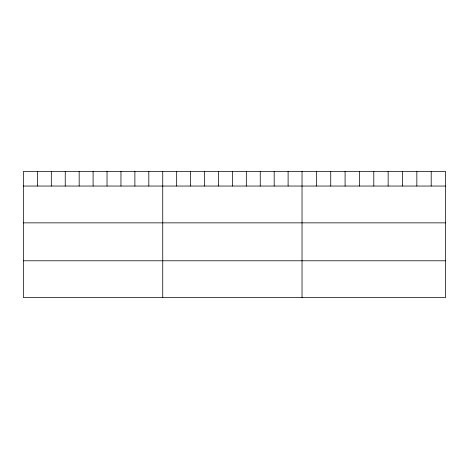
<?xml version="1.0" encoding="UTF-8"?>
<svg xmlns="http://www.w3.org/2000/svg" width="469" height="469" viewBox="0 0 469 469"><rect width="100%" height="100%" fill="white"/><g stroke="black" fill="none" stroke-linecap="round" stroke-linejoin="round"><path stroke-width="0.7" d="M445.55 186.046L445.55 297.604L23.45 297.604L23.45 171.396L445.55 171.396L445.55 186.046L23.45 186.046M23.45 222.857L445.55 222.857M23.45 260.787L445.55 260.787M431.199 171.396L431.199 186.046M416.847 171.396L416.847 186.046M402.496 171.396L402.496 186.046M388.144 171.396L388.144 186.046M373.793 171.396L373.793 186.046M359.442 171.396L359.442 186.046M345.09 171.396L345.09 186.046M330.739 171.396L330.739 186.046M316.387 171.396L316.387 186.046M302.036 171.396L302.036 297.604M288.107 171.396L288.107 186.046M274.177 171.396L274.177 186.046M260.248 171.396L260.248 186.046M246.319 171.396L246.319 186.046M232.389 171.396L232.389 186.046M218.46 171.396L218.46 186.046M204.531 171.396L204.531 186.046M190.602 171.396L190.602 186.046M176.672 171.396L176.672 186.046M162.743 171.396L162.743 297.604M148.814 171.396L148.814 186.046M134.884 171.396L134.884 186.046M120.955 171.396L120.955 186.046M107.026 171.396L107.026 186.046M93.097 171.396L93.097 186.046M79.167 171.396L79.167 186.046M65.238 171.396L65.238 186.046M51.309 171.396L51.309 186.046M37.379 171.396L37.379 186.046"/></g></svg>
